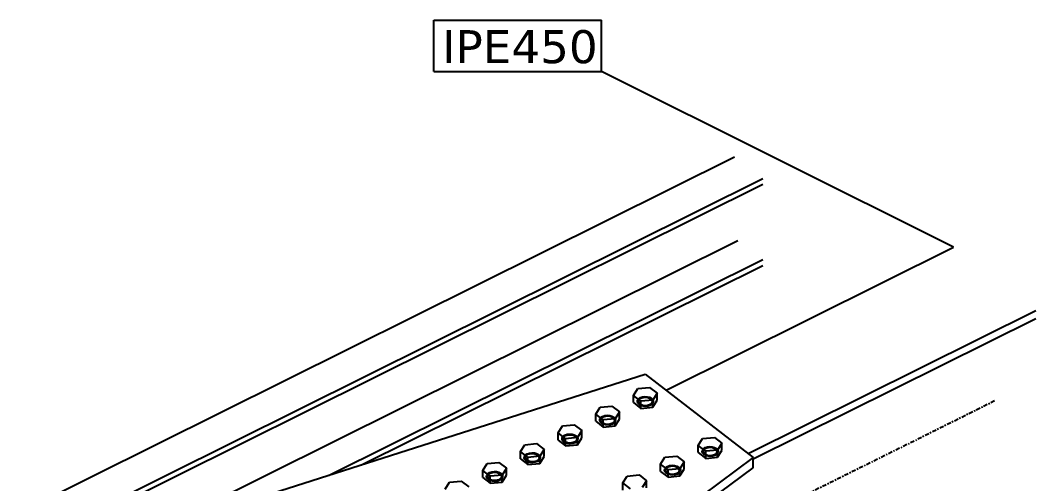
# Model space of a CAD drawing. Header units: millimetres. Extents: x 15962 to 71432, y 9666 to 72266.
# Drawn here: x 46045 to 47516, y 43973 to 44644 of the extents above; entities that cross this region are included whole.
import ezdxf

# ---------------------------------------------------------------- set-up
doc = ezdxf.new("R2010")
doc.units = ezdxf.units.MM
doc.header["$LTSCALE"] = 2
doc.linetypes.add('DXK_LINE_DOT3', pattern=[5.9187, 2.979, -0.9799, 0.9799, -0.9799])
doc.styles.add('Arial Narrow', font='verdana.ttf', dxfattribs={"height": 0.2})

msp = doc.modelspace()

# ---------------------------------------------------------------- linework, layer by layer
at = {"color": 7, "linetype": 'Continuous'}
for p, q in [((46644.0903, 44643.6286), (46886.645, 44643.6286)), ((46644.0903, 44569.6286), (46644.0903, 44643.6286)), ((46886.645, 44569.6286), (46886.645, 44643.6286)), ((46644.0903, 44569.6286), (46886.645, 44569.6286)), ((47396.8287, 44315.1871), (46886.645, 44569.6286)), ((46933.213, 44100.6805), (46939.4895, 44110.6748)), ((46939.4895, 44110.6748), (46956.6082, 44112.3067)), ((46956.6082, 44112.3067), (46967.4505, 44103.9445)), ((46933.213, 44090.3144), (46933.213, 44100.6805)), ((46944.0553, 44092.3183), (46933.213, 44100.6805)), ((46938.845, 44091.6042), (46939.2365, 44093.8185)), ((46939.2365, 44093.8185), (46940.714, 44095.8495)), ((46940.4482, 44091.0041), (46941.0114, 44094.1897)), ((46940.714, 44095.8495), (46943.133, 44097.4985)), ((46941.0114, 44094.1897), (46944.072, 44096.7743)), ((46943.133, 44097.4985), (46946.2566, 44098.6039)), ((46961.174, 44093.9503), (46944.0553, 44092.3183)), ((46944.0553, 44081.9521), (46944.0553, 44092.3183)), ((46944.072, 44096.7743), (46948.8098, 44098.0651)), ((46946.2566, 44098.6039), (46949.7792, 44099.0577)), ((46948.8098, 44098.0651), (46953.9555, 44097.7165)), ((46949.7792, 44099.0577), (46953.3558, 44098.8153)), ((46953.3558, 44098.8153), (46956.6364, 44097.9006)), ((46953.9555, 44097.7165), (46958.1302, 44095.8217)), ((46956.6364, 44097.9006), (46959.2999, 44096.403)), ((46958.1302, 44095.8217), (46960.2153, 44092.8886)), ((46959.2999, 44096.403), (46961.0855, 44094.4692)), ((46960.2153, 44092.8886), (46959.6521, 44089.7029)), ((46961.0855, 44094.4692), (46961.8185, 44092.2884)), ((46967.4505, 44103.9445), (46961.174, 44093.9503)), ((46961.174, 44083.5841), (46961.174, 44093.9503)), ((46961.174, 44083.5841), (46967.4505, 44093.5783)), ((46961.8185, 44092.2884), (46961.427, 44090.0741)), ((46967.4505, 44093.5783), (46967.4505, 44103.9445)), ((46878.6242, 44073.5527), (46884.9007, 44083.547)), ((46884.9007, 44083.547), (46902.0194, 44085.1789)), ((46902.0194, 44085.1789), (46912.8617, 44076.8167)), ((46933.213, 44090.3144), (46944.0553, 44081.9521)), ((46939.578, 44089.4235), (46938.845, 44091.6042)), ((46941.3636, 44087.4896), (46939.578, 44089.4235)), ((46942.5334, 44088.0709), (46940.4482, 44091.0041)), ((46944.0271, 44085.992), (46941.3636, 44087.4896)), ((46946.708, 44086.1762), (46942.5334, 44088.0709)), ((46947.3077, 44085.0773), (46944.0271, 44085.992)), ((46944.0553, 44081.9521), (46961.174, 44083.5841)), ((46951.8537, 44085.8275), (46946.708, 44086.1762)), ((46950.8843, 44084.835), (46947.3077, 44085.0773)), ((46954.4069, 44085.2887), (46950.8843, 44084.835)), ((46956.5915, 44087.1184), (46951.8537, 44085.8275)), ((46957.5305, 44086.3942), (46954.4069, 44085.2887)), ((46959.6521, 44089.7029), (46956.5915, 44087.1184)), ((46959.9495, 44088.0431), (46957.5305, 44086.3942)), ((46961.427, 44090.0741), (46959.9495, 44088.0431)), ((46878.6242, 44063.1866), (46878.6242, 44073.5527)), ((46889.4665, 44065.1905), (46878.6242, 44073.5527)), ((46878.6242, 44063.1866), (46889.4665, 44054.8243)), ((46884.2562, 44064.4764), (46884.6477, 44066.6907)), ((46884.9892, 44062.2957), (46884.2562, 44064.4764)), ((46884.6477, 44066.6907), (46886.1252, 44068.7217)), ((46885.8595, 44063.8763), (46886.4226, 44067.062)), ((46887.9446, 44060.9431), (46885.8595, 44063.8763)), ((46886.1252, 44068.7217), (46888.5442, 44070.3707)), ((46886.4226, 44067.062), (46889.4832, 44069.6465)), ((46888.5442, 44070.3707), (46891.6678, 44071.4761)), ((46906.5852, 44066.8225), (46889.4665, 44065.1905)), ((46889.4665, 44054.8243), (46889.4665, 44065.1905)), ((46889.4832, 44069.6465), (46894.221, 44070.9374)), ((46891.6678, 44071.4761), (46895.1904, 44071.9299)), ((46894.221, 44070.9374), (46899.3667, 44070.5887)), ((46895.1904, 44071.9299), (46898.767, 44071.6876)), ((46898.767, 44071.6876), (46902.0476, 44070.7728)), ((46899.3667, 44070.5887), (46903.5414, 44068.6939)), ((46902.0476, 44070.7728), (46904.7111, 44069.2752)), ((46903.5414, 44068.6939), (46905.6265, 44065.7608)), ((46904.7111, 44069.2752), (46906.4967, 44067.3414)), ((46905.6265, 44065.7608), (46905.0633, 44062.5751)), ((46906.8382, 44062.9464), (46905.3607, 44060.9153)), ((46906.4967, 44067.3414), (46907.2297, 44065.1606)), ((46912.8617, 44076.8167), (46906.5852, 44066.8225)), ((46906.5852, 44056.4563), (46906.5852, 44066.8225)), ((46906.5852, 44056.4563), (46912.8617, 44066.4505)), ((46907.2297, 44065.1606), (46906.8382, 44062.9464)), ((46912.8617, 44066.4505), (46912.8617, 44076.8167)), ((46824.0354, 44046.425), (46830.3119, 44056.4192)), ((46830.3119, 44056.4192), (46847.4306, 44058.0512)), ((46847.4306, 44058.0512), (46858.2729, 44049.6889)), ((46858.2729, 44049.6889), (46851.9964, 44039.6947)), ((46858.2729, 44039.3227), (46858.2729, 44049.6889)), ((46886.7748, 44060.3618), (46884.9892, 44062.2957)), ((46889.4383, 44058.8643), (46886.7748, 44060.3618)), ((46892.1192, 44059.0484), (46887.9446, 44060.9431)), ((46892.7189, 44057.9495), (46889.4383, 44058.8643)), ((46889.4665, 44054.8243), (46906.5852, 44056.4563)), ((46897.2649, 44058.6997), (46892.1192, 44059.0484)), ((46896.2955, 44057.7072), (46892.7189, 44057.9495)), ((46899.8181, 44058.1609), (46896.2955, 44057.7072)), ((46902.0028, 44059.9906), (46897.2649, 44058.6997)), ((46902.9417, 44059.2664), (46899.8181, 44058.1609)), ((46905.0633, 44062.5751), (46902.0028, 44059.9906)), ((46905.3607, 44060.9153), (46902.9417, 44059.2664)), ((46824.0354, 44036.0588), (46824.0354, 44046.425)), ((46834.8777, 44038.0627), (46824.0354, 44046.425)), ((46824.0354, 44036.0588), (46834.8777, 44027.6965)), ((46829.6675, 44037.3487), (46830.0589, 44039.5629)), ((46830.4004, 44035.1679), (46829.6675, 44037.3487)), ((46830.0589, 44039.5629), (46831.5364, 44041.5939)), ((46832.186, 44033.234), (46830.4004, 44035.1679)), ((46831.2707, 44036.7485), (46831.8338, 44039.9342)), ((46833.3558, 44033.8154), (46831.2707, 44036.7485)), ((46831.5364, 44041.5939), (46833.9554, 44043.2429)), ((46831.8338, 44039.9342), (46834.8944, 44042.5187)), ((46834.8495, 44031.7365), (46832.186, 44033.234)), ((46837.5305, 44031.9206), (46833.3558, 44033.8154)), ((46833.9554, 44043.2429), (46837.0791, 44044.3483)), ((46851.9964, 44039.6947), (46834.8777, 44038.0627)), ((46834.8777, 44027.6965), (46834.8777, 44038.0627)), ((46834.8944, 44042.5187), (46839.6322, 44043.8096)), ((46837.0791, 44044.3483), (46840.6016, 44044.8021)), ((46839.6322, 44043.8096), (46844.7779, 44043.4609)), ((46840.6016, 44044.8021), (46844.1782, 44044.5598)), ((46844.1782, 44044.5598), (46847.4589, 44043.645)), ((46844.7779, 44043.4609), (46848.9526, 44041.5662)), ((46850.4745, 44035.4473), (46847.414, 44032.8628)), ((46847.4589, 44043.645), (46850.1223, 44042.1475)), ((46850.7719, 44033.7876), (46848.3529, 44032.1386)), ((46848.9526, 44041.5662), (46851.0377, 44038.633)), ((46850.1223, 44042.1475), (46851.9079, 44040.2136)), ((46851.0377, 44038.633), (46850.4745, 44035.4473)), ((46852.2494, 44035.8186), (46850.7719, 44033.7876)), ((46851.9079, 44040.2136), (46852.6409, 44038.0328)), ((46851.9964, 44029.3285), (46851.9964, 44039.6947)), ((46851.9964, 44029.3285), (46858.2729, 44039.3227)), ((46852.6409, 44038.0328), (46852.2494, 44035.8186)), ((47027.1099, 44028.2614), (47033.3863, 44038.2556)), ((47033.3863, 44038.2556), (47050.5051, 44039.8876)), ((47050.5051, 44039.8876), (47061.3473, 44031.5254)), ((46769.4466, 44019.2972), (46775.7231, 44029.2914)), ((46769.4466, 44008.931), (46769.4466, 44019.2972)), ((46780.2889, 44010.9349), (46769.4466, 44019.2972)), ((46775.7231, 44029.2914), (46792.8418, 44030.9234)), ((46792.8418, 44030.9234), (46803.6841, 44022.5611)), ((46803.6841, 44022.5611), (46797.4076, 44012.5669)), ((46803.6841, 44012.1949), (46803.6841, 44022.5611)), ((46838.1301, 44030.8217), (46834.8495, 44031.7365)), ((46834.8777, 44027.6965), (46851.9964, 44029.3285)), ((46842.6761, 44031.5719), (46837.5305, 44031.9206)), ((46841.7067, 44030.5794), (46838.1301, 44030.8217)), ((46845.2293, 44031.0332), (46841.7067, 44030.5794)), ((46847.414, 44032.8628), (46842.6761, 44031.5719)), ((46848.3529, 44032.1386), (46845.2293, 44031.0332)), ((47027.1099, 44017.8952), (47027.1099, 44028.2614)), ((47037.9521, 44019.8992), (47027.1099, 44028.2614)), ((47032.7419, 44019.1851), (47033.1333, 44021.3994)), ((47033.4748, 44017.0043), (47032.7419, 44019.1851)), ((47033.1333, 44021.3994), (47034.6109, 44023.4304)), ((47034.3451, 44018.585), (47034.9083, 44021.7706)), ((47036.4302, 44015.6518), (47034.3451, 44018.585)), ((47034.6109, 44023.4304), (47037.0298, 44025.0793)), ((47034.9083, 44021.7706), (47037.9688, 44024.3551)), ((47037.0298, 44025.0793), (47040.1535, 44026.1848)), ((47055.0709, 44021.5311), (47037.9521, 44019.8992)), ((47037.9521, 44009.533), (47037.9521, 44019.8992)), ((47037.9688, 44024.3551), (47042.7067, 44025.646)), ((47040.1535, 44026.1848), (47043.676, 44026.6386)), ((47042.7067, 44025.646), (47047.8523, 44025.2974)), ((47043.676, 44026.6386), (47047.2527, 44026.3962)), ((47047.2527, 44026.3962), (47050.5333, 44025.4815)), ((47047.8523, 44025.2974), (47052.027, 44023.4026)), ((47050.5333, 44025.4815), (47053.1968, 44023.9839)), ((47052.027, 44023.4026), (47054.1121, 44020.4694)), ((47053.1968, 44023.9839), (47054.9824, 44022.0501)), ((47054.1121, 44020.4694), (47053.5489, 44017.2838)), ((47054.9824, 44022.0501), (47055.7153, 44019.8693)), ((47061.3473, 44031.5254), (47055.0709, 44021.5311)), ((47055.0709, 44011.165), (47055.0709, 44021.5311)), ((47055.0709, 44011.165), (47061.3473, 44021.1592)), ((47055.7153, 44019.8693), (47055.3239, 44017.655)), ((47061.3473, 44021.1592), (47061.3473, 44031.5254)), ((46721.1343, 44002.1636), (46738.253, 44003.7956)), ((46738.253, 44003.7956), (46749.0953, 43995.4333)), ((46769.4466, 44008.931), (46780.2889, 44000.5687)), ((46775.0787, 44010.2209), (46775.4701, 44012.4351)), ((46775.8116, 44008.0401), (46775.0787, 44010.2209)), ((46775.4701, 44012.4351), (46776.9476, 44014.4662)), ((46777.5972, 44006.1063), (46775.8116, 44008.0401)), ((46776.6819, 44009.6207), (46777.245, 44012.8064)), ((46778.767, 44006.6876), (46776.6819, 44009.6207)), ((46776.9476, 44014.4662), (46779.3666, 44016.1151)), ((46777.245, 44012.8064), (46780.3056, 44015.3909)), ((46780.2607, 44004.6087), (46777.5972, 44006.1063)), ((46782.9417, 44004.7928), (46778.767, 44006.6876)), ((46779.3666, 44016.1151), (46782.4903, 44017.2206)), ((46783.5413, 44003.6939), (46780.2607, 44004.6087)), ((46797.4076, 44012.5669), (46780.2889, 44010.9349)), ((46780.2889, 44000.5687), (46780.2889, 44010.9349)), ((46780.3056, 44015.3909), (46785.0434, 44016.6818)), ((46782.4903, 44017.2206), (46786.0128, 44017.6743)), ((46788.0873, 44004.4441), (46782.9417, 44004.7928)), ((46785.0434, 44016.6818), (46790.1891, 44016.3331)), ((46786.0128, 44017.6743), (46789.5894, 44017.432)), ((46790.6405, 44003.9054), (46787.1179, 44003.4516)), ((46792.8252, 44005.735), (46788.0873, 44004.4441)), ((46789.5894, 44017.432), (46792.8701, 44016.5172)), ((46790.1891, 44016.3331), (46794.3638, 44014.4384)), ((46793.7641, 44005.0108), (46790.6405, 44003.9054)), ((46795.8857, 44008.3195), (46792.8252, 44005.735)), ((46792.8701, 44016.5172), (46795.5335, 44015.0197)), ((46796.1831, 44006.6598), (46793.7641, 44005.0108)), ((46794.3638, 44014.4384), (46796.4489, 44011.5052)), ((46795.5335, 44015.0197), (46797.3191, 44013.0858)), ((46796.4489, 44011.5052), (46795.8857, 44008.3195)), ((46797.6606, 44008.6908), (46796.1831, 44006.6598)), ((46797.3191, 44013.0858), (46798.0521, 44010.9051)), ((46797.4076, 44002.2007), (46797.4076, 44012.5669)), ((46797.4076, 44002.2007), (46803.6841, 44012.1949)), ((46798.0521, 44010.9051), (46797.6606, 44008.6908)), ((46972.5211, 44001.1336), (46978.7975, 44011.1278)), ((46978.7975, 44011.1278), (46995.9163, 44012.7598)), ((46995.9163, 44012.7598), (47006.7585, 44004.3976)), ((47006.7585, 44004.3976), (47000.4821, 43994.4034)), ((47006.7585, 43994.0314), (47006.7585, 44004.3976)), ((47027.1099, 44017.8952), (47037.9521, 44009.533)), ((47035.2604, 44015.0705), (47033.4748, 44017.0043)), ((47037.9239, 44013.5729), (47035.2604, 44015.0705)), ((47040.6049, 44013.757), (47036.4302, 44015.6518)), ((47041.2045, 44012.6582), (47037.9239, 44013.5729)), ((47037.9521, 44009.533), (47055.0709, 44011.165)), ((47045.7505, 44013.4084), (47040.6049, 44013.757)), ((47044.7812, 44012.4158), (47041.2045, 44012.6582)), ((47048.3037, 44012.8696), (47044.7812, 44012.4158)), ((47050.4884, 44014.6993), (47045.7505, 44013.4084)), ((47051.4274, 44013.9751), (47048.3037, 44012.8696)), ((47053.5489, 44017.2838), (47050.4884, 44014.6993)), ((47053.8463, 44015.624), (47051.4274, 44013.9751)), ((47055.3239, 44017.655), (47053.8463, 44015.624)), ((46714.8578, 43992.1694), (46721.1343, 44002.1636)), ((46714.8578, 43981.8032), (46714.8578, 43992.1694)), ((46725.7001, 43983.8071), (46714.8578, 43992.1694)), ((46724.7778, 43988.9873), (46727.9015, 43990.0928)), ((46725.7168, 43988.2631), (46730.4546, 43989.554)), ((46727.9015, 43990.0928), (46731.424, 43990.5465)), ((46730.4546, 43989.554), (46735.6003, 43989.2053)), ((46731.424, 43990.5465), (46735.0007, 43990.3042)), ((46735.0007, 43990.3042), (46738.2813, 43989.3895)), ((46735.6003, 43989.2053), (46739.775, 43987.3106)), ((46738.2813, 43989.3895), (46740.9447, 43987.8919)), ((46749.0953, 43995.4333), (46742.8189, 43985.4391)), ((46749.0953, 43985.0672), (46749.0953, 43995.4333)), ((46780.2889, 44000.5687), (46797.4076, 44002.2007)), ((46787.1179, 44003.4516), (46783.5413, 44003.6939)), ((46972.5211, 43990.7674), (46972.5211, 44001.1336)), ((46983.3634, 43992.7714), (46972.5211, 44001.1336)), ((46972.5211, 43990.7674), (46983.3634, 43982.4052)), ((46978.1531, 43992.0573), (46978.5445, 43994.2716)), ((46978.886, 43989.8765), (46978.1531, 43992.0573)), ((46978.5445, 43994.2716), (46980.0221, 43996.3026)), ((46980.6717, 43987.9427), (46978.886, 43989.8765)), ((46979.7563, 43991.4572), (46980.3195, 43994.6428)), ((46981.8414, 43988.524), (46979.7563, 43991.4572)), ((46980.0221, 43996.3026), (46982.4411, 43997.9515)), ((46980.3195, 43994.6428), (46983.38, 43997.2274)), ((46982.4411, 43997.9515), (46985.5647, 43999.057)), ((47000.4821, 43994.4034), (46983.3634, 43992.7714)), ((46983.3634, 43982.4052), (46983.3634, 43992.7714)), ((46983.38, 43997.2274), (46988.1179, 43998.5182)), ((46985.5647, 43999.057), (46989.0872, 43999.5108)), ((46988.1179, 43998.5182), (46993.2635, 43998.1696)), ((46989.0872, 43999.5108), (46992.6639, 43999.2684)), ((46992.6639, 43999.2684), (46995.9445, 43998.3537)), ((46993.2635, 43998.1696), (46997.4382, 43996.2748)), ((46998.9602, 43990.156), (46995.8996, 43987.5715)), ((46995.9445, 43998.3537), (46998.608, 43996.8561)), ((46997.4382, 43996.2748), (46999.5233, 43993.3416)), ((46998.608, 43996.8561), (47000.3936, 43994.9223)), ((46999.5233, 43993.3416), (46998.9602, 43990.156)), ((47000.7351, 43990.5272), (46999.2576, 43988.4962)), ((47000.3936, 43994.9223), (47001.1265, 43992.7415)), ((47000.4821, 43984.0372), (47000.4821, 43994.4034)), ((47000.4821, 43984.0372), (47006.7585, 43994.0314)), ((47001.1265, 43992.7415), (47000.7351, 43990.5272)), ((46660.2691, 43965.0416), (46666.5455, 43975.0358)), ((46666.5455, 43975.0358), (46683.6643, 43976.6678)), ((46683.6643, 43976.6678), (46694.5065, 43968.3055)), ((46714.8578, 43981.8032), (46725.7001, 43973.441)), ((46720.4899, 43983.0931), (46720.8813, 43985.3074)), ((46721.2228, 43980.9123), (46720.4899, 43983.0931)), ((46720.8813, 43985.3074), (46722.3588, 43987.3384)), ((46723.0084, 43978.9785), (46721.2228, 43980.9123)), ((46722.0931, 43982.493), (46722.6562, 43985.6786)), ((46724.1782, 43979.5598), (46722.0931, 43982.493)), ((46722.3588, 43987.3384), (46724.7778, 43988.9873)), ((46722.6562, 43985.6786), (46725.7168, 43988.2631)), ((46725.6719, 43977.4809), (46723.0084, 43978.9785)), ((46728.3529, 43977.665), (46724.1782, 43979.5598)), ((46728.9525, 43976.5662), (46725.6719, 43977.4809)), ((46742.8189, 43985.4391), (46725.7001, 43983.8071)), ((46725.7001, 43973.441), (46725.7001, 43983.8071)), ((46725.7001, 43973.441), (46742.8189, 43975.0729)), ((46733.4985, 43977.3164), (46728.3529, 43977.665)), ((46732.5291, 43976.3238), (46728.9525, 43976.5662)), ((46736.0517, 43976.7776), (46732.5291, 43976.3238)), ((46738.2364, 43978.6072), (46733.4985, 43977.3164)), ((46739.1753, 43977.883), (46736.0517, 43976.7776)), ((46741.2969, 43981.1918), (46738.2364, 43978.6072)), ((46741.5943, 43979.532), (46739.1753, 43977.883)), ((46739.775, 43987.3106), (46741.8601, 43984.3774)), ((46740.9447, 43987.8919), (46742.7303, 43985.9581)), ((46741.8601, 43984.3774), (46741.2969, 43981.1918)), ((46743.0719, 43981.563), (46741.5943, 43979.532)), ((46742.7303, 43985.9581), (46743.4633, 43983.7773)), ((46742.8189, 43975.0729), (46742.8189, 43985.4391)), ((46742.8189, 43975.0729), (46749.0953, 43985.0672)), ((46743.4633, 43983.7773), (46743.0719, 43981.563)), ((46917.9323, 43974.0058), (46924.2087, 43984.0001)), ((46924.2087, 43984.0001), (46941.3275, 43985.632)), ((46941.3275, 43985.632), (46952.1698, 43977.2698)), ((46952.1698, 43977.2698), (46945.8933, 43967.2756)), ((46952.1698, 43966.9036), (46952.1698, 43977.2698)), ((46983.3351, 43986.4451), (46980.6717, 43987.9427)), ((46986.0161, 43986.6293), (46981.8414, 43988.524)), ((46986.6157, 43985.5304), (46983.3351, 43986.4451)), ((46983.3634, 43982.4052), (47000.4821, 43984.0372)), ((46991.1618, 43986.2806), (46986.0161, 43986.6293)), ((46990.1924, 43985.2881), (46986.6157, 43985.5304)), ((46993.7149, 43985.7418), (46990.1924, 43985.2881)), ((46995.8996, 43987.5715), (46991.1618, 43986.2806)), ((46996.8386, 43986.8473), (46993.7149, 43985.7418)), ((46999.2576, 43988.4962), (46996.8386, 43986.8473)), ((46917.9323, 43963.6397), (46917.9323, 43974.0058)), ((46928.7746, 43965.6436), (46917.9323, 43974.0058))]:
    msp.add_line(p, q, dxfattribs=at)
at = {"color": 2, "linetype": 'Continuous'}
for p, q in [((44828.8898, 43327.6624), (47079.6288, 44445.9991)), ((44869.5749, 43296.2789), (47120.3138, 44414.6157)), ((46119.2123, 43908.9472), (47120.3138, 44406.3699)), ((46279.8449, 43925.2476), (47084.3232, 44324.9731)), ((46980.4302, 44108.289), (47396.8309, 44315.1882)), ((46492.5312, 43985.2811), (47120.3138, 44297.2108)), ((46539.0479, 44000.1483), (47120.3138, 44288.965)), ((47099.3662, 44016.5581), (47515.7564, 44223.4521)), ((47106.7388, 44008.7557), (47515.7564, 44211.9864)), ((46398.4249, 43955.2039), (46950.2441, 44131.5704)), ((46950.2441, 44131.5704), (47106.7388, 44010.8718)), ((47106.7388, 44010.8718), (46606.888, 43640.7876)), ((47106.7388, 43995.9508), (47106.7388, 44010.8718)), ((46606.888, 43625.8666), (47106.7388, 43995.9508))]:
    msp.add_line(p, q, dxfattribs=at)
at = {"color": 7, "linetype": 'DXK_LINE_DOT3'}
msp.add_line((47456.2936, 44092.6238), (46482.22, 43608.6306), dxfattribs=at)

# ---------------------------------------------------------------- wipeouts: each hides what was drawn before it
at = {"color": 0}
msp.add_wipeout([(46874.645, 44581.6286), (46874.645, 44631.6286), (46656.0903, 44631.6286), (46656.0903, 44581.6286)], dxfattribs=at)

# ---------------------------------------------------------------- next in the draw order: wipeouts: each hides what was drawn before it
msp.add_wipeout([(46874.645, 44581.6286), (46874.645, 44631.6286), (46656.0903, 44631.6286), (46656.0903, 44581.6286)], dxfattribs=at)

# ---------------------------------------------------------------- next in the draw order: texts
at = {"color": 96, "style": 'Arial Narrow'}
msp.add_text('IPE450', height=47.75391, dxfattribs=at).set_placement((46656.0903, 44581.6286))

doc.saveas('drawing.dxf')
